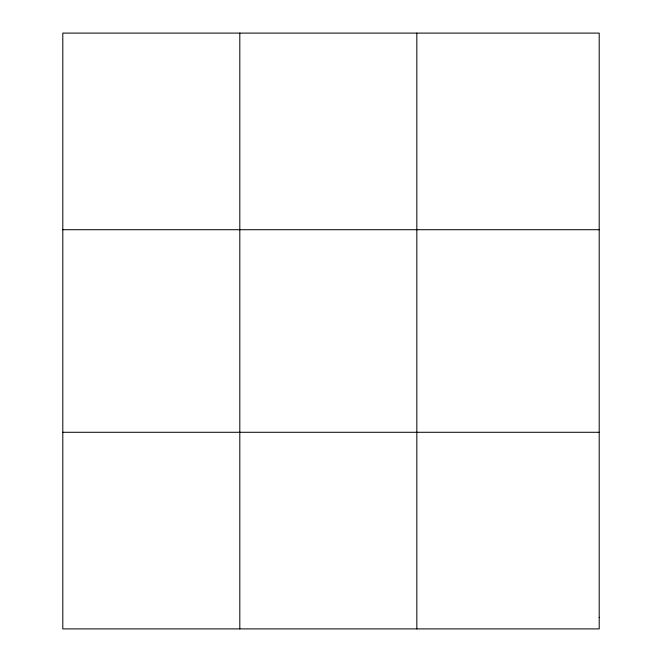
<?xml version="1.0" encoding="UTF-8"?>
<svg xmlns="http://www.w3.org/2000/svg" width="662" height="662" viewBox="0 0 662 662"><rect width="100%" height="100%" fill="white"/><g stroke="black" fill="none" stroke-linecap="round" stroke-linejoin="round"><path stroke-width="0.99" d="M239.81 33.1L239.81 628.9M416.828 33.1L416.828 628.9M62.799 229.714L599.201 229.714M62.799 432.286L599.201 432.286M599.201 617.332L599.201 628.9L62.799 628.9L62.799 33.1L599.201 33.1L599.201 617.332"/></g></svg>
